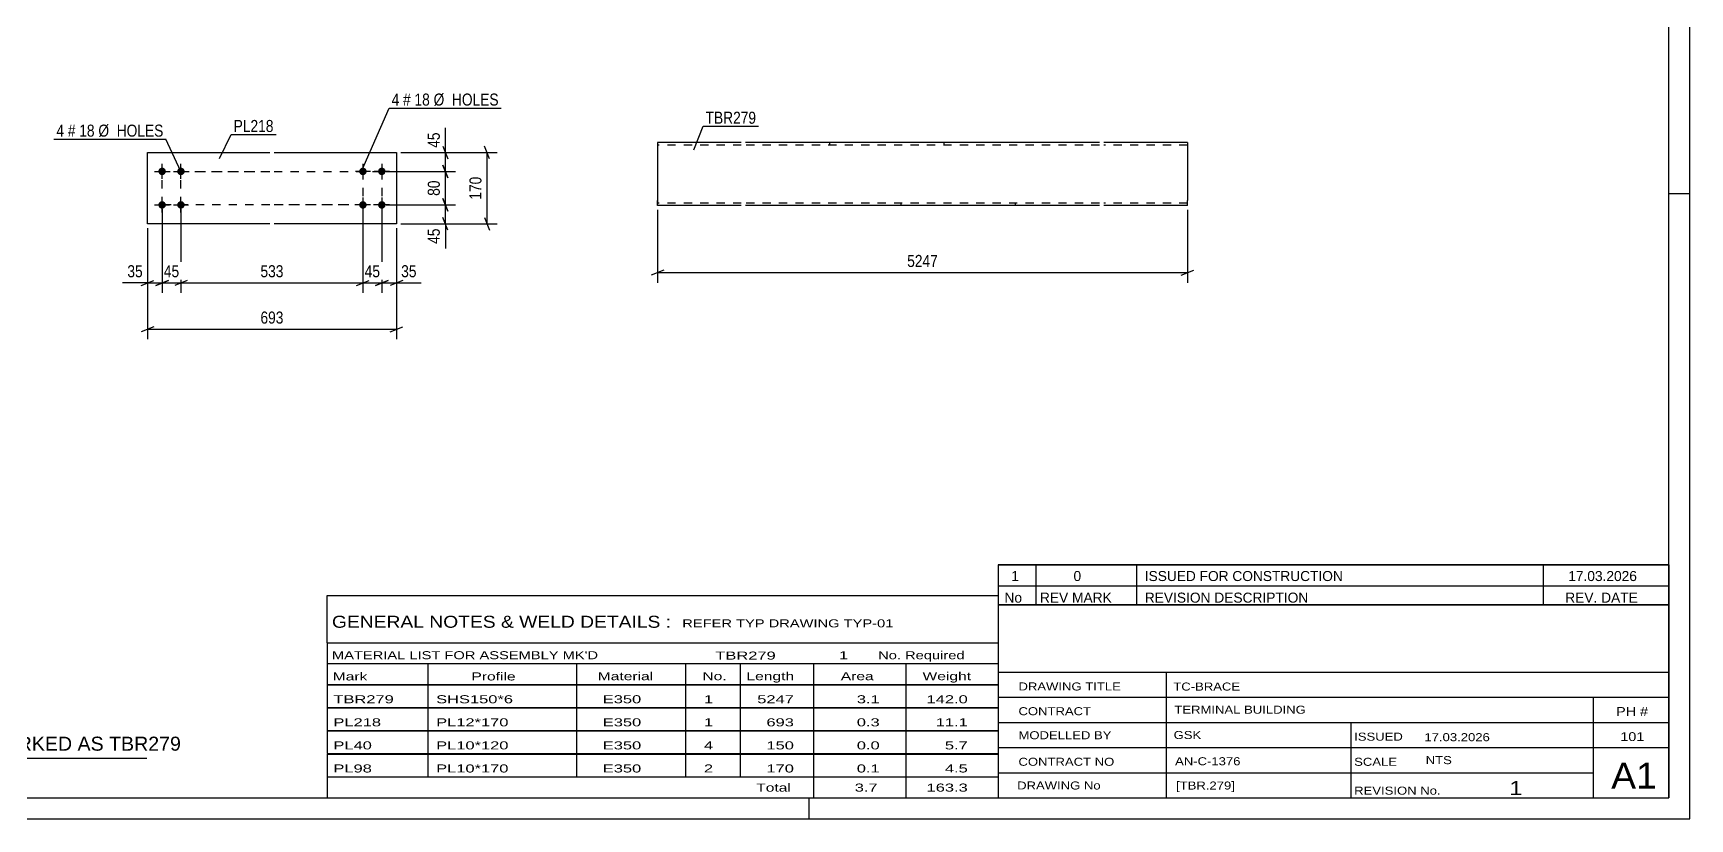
# Model space of a CAD drawing. Header units: millimetres. Extents: x 0 to 594, y 0 to 420.
# Drawn here: x 198.9 to 594, y 0 to 187.3 of the extents above; entities that cross this region are included whole.
import ezdxf

# ---------------------------------------------------------------- set-up
doc = ezdxf.new("R2010")
doc.units = ezdxf.units.MM
doc.linetypes.add('DXK_LINE_DOT2', pattern=[3.9198, 1.9599, -1.9599])
doc.styles.add('Arial', font='ARIAL.TTF', dxfattribs={"height": 0.2})
doc.styles.add('Arial Narrow', font='ARIALN.TTF', dxfattribs={"height": 0.2})

# ---------------------------------------------------------------- blocks, each defined once
blk = doc.blocks.new('Unknown-580871604-1129')
at = {"color": 5, "linetype": 'Continuous'}
for p, q in [((594, 0), (594, 420)), ((589, 5), (589, 415)), ((594, 149), (589, 149)), ((5, 5), (589, 5)), ((384, 0), (384, 5)), ((0, 0), (594, 0))]:
    blk.add_line(p, q, dxfattribs=at)
blk = doc.blocks.new('Part-580871604-3517 - 3516')
at = {"color": 2, "linetype": 'Continuous'}
for p, q in [((226.14, 158.87), (255.34, 158.87)), ((226.14, 141.87), (226.14, 158.87)), ((256.34, 158.87), (285.54, 158.87)), ((285.54, 158.87), (285.54, 141.87)), ((255.34, 141.87), (226.14, 141.87)), ((285.54, 141.87), (256.34, 141.87))]:
    blk.add_line(p, q, dxfattribs=at)
blk = doc.blocks.new('Bolt-580871604-3518 - 3516')
at = {"linetype": 'Continuous'}
for points in [[(277.54, 153.47, -1), (277.54, 155.27, -1)], [(282.04, 153.47, -1), (282.04, 155.27, -1)], [(277.54, 145.47, -1), (277.54, 147.27, -1)], [(282.04, 145.47, -1), (282.04, 147.27, -1)]]:
    blk.add_hatch(color=1, dxfattribs=at).paths.add_polyline_path(points)
at = {"color": 1, "linetype": 'Continuous'}
for p, q in [((279.34, 154.37), (275.74, 154.37)), ((277.54, 156.17), (277.54, 152.57)), ((283.84, 154.37), (280.24, 154.37)), ((282.04, 156.17), (282.04, 152.57)), ((279.34, 146.37), (275.74, 146.37)), ((277.54, 148.17), (277.54, 144.57)), ((283.84, 146.37), (280.24, 146.37)), ((282.04, 148.17), (282.04, 144.57))]:
    blk.add_line(p, q, dxfattribs=at)
blk = doc.blocks.new('Bolt-580871604-3519 - 3516')
at = {"linetype": 'Continuous'}
for points in [[(229.64, 155.27, -1), (229.64, 153.47, -1)], [(234.14, 155.27, -1), (234.14, 153.47, -1)], [(229.64, 147.27, -1), (229.64, 145.47, -1)], [(234.14, 147.27, -1), (234.14, 145.47, -1)]]:
    blk.add_hatch(color=1, dxfattribs=at).paths.add_polyline_path(points)
at = {"color": 1, "linetype": 'Continuous'}
for p, q in [((227.84, 154.37), (231.44, 154.37)), ((229.64, 152.57), (229.64, 156.17)), ((232.34, 154.37), (235.94, 154.37)), ((234.14, 152.57), (234.14, 156.17)), ((227.84, 146.37), (231.44, 146.37)), ((229.64, 144.57), (229.64, 148.17)), ((232.34, 146.37), (235.94, 146.37)), ((234.14, 144.57), (234.14, 148.17))]:
    blk.add_line(p, q, dxfattribs=at)
blk = doc.blocks.new('Part-580871604-2435 - 2427')
at = {"color": 2, "linetype": 'Continuous'}
for p, q in [((367.78, 161.23), (347.78, 161.23)), ((347.78, 161.23), (347.78, 147.43)), ((453.2, 161.23), (368.78, 161.23)), ((474.2, 161.23), (454.2, 161.23)), ((474.2, 161.23), (474.2, 161.14)), ((474.2, 161.14), (474.2, 160.03)), ((474.2, 160.03), (474.2, 147.43)), ((347.78, 146.33), (347.78, 147.43)), ((347.78, 146.23), (347.78, 146.33)), ((367.78, 146.23), (347.78, 146.23)), ((453.2, 146.23), (368.78, 146.23)), ((474.2, 146.23), (454.2, 146.23)), ((474.2, 146.23), (474.2, 147.43))]:
    blk.add_line(p, q, dxfattribs=at)
at = {"color": 7, "linetype": 'DXK_LINE_DOT2'}
for p, q in [((367.78, 160.63), (347.78, 160.63)), ((453.2, 160.63), (368.78, 160.63)), ((388.78, 161.23), (388.78, 160.63)), ((416.09, 161.23), (416.09, 160.63)), ((474.2, 160.63), (454.2, 160.63)), ((474.2, 160.88), (474.2, 160.03)), ((347.78, 147.43), (347.78, 146.59)), ((347.78, 146.83), (347.78, 146.88)), ((367.78, 146.83), (347.78, 146.83)), ((347.78, 146.23), (347.78, 146.23)), ((453.2, 146.83), (368.78, 146.83)), ((405.89, 146.23), (405.89, 146.83)), ((433.2, 146.23), (433.2, 146.83)), ((474.2, 146.83), (454.2, 146.83)), ((474.2, 146.88), (474.2, 147.2)), ((474.2, 146.83), (474.2, 146.88)), ((474.2, 146.83), (474.2, 146.88))]:
    blk.add_line(p, q, dxfattribs=at)
blk = doc.blocks.new('Rectangle-580871604-3694 - 3516')
at = {"color": 1, "linetype": 'DXK_LINE_DOT2'}
for p, q in [((229.64, 154.37), (255.34, 154.37)), ((229.64, 146.37), (229.64, 154.37)), ((256.34, 154.37), (282.04, 154.37)), ((282.04, 154.37), (282.04, 146.37)), ((255.34, 146.37), (229.64, 146.37)), ((282.04, 146.37), (256.34, 146.37))]:
    blk.add_line(p, q, dxfattribs=at)
blk = doc.blocks.new('Rectangle-580871604-3704 - 3516')
at = {"color": 1, "linetype": 'DXK_LINE_DOT2'}
for p, q in [((234.14, 154.37), (255.34, 154.37)), ((234.14, 146.37), (234.14, 154.37)), ((256.34, 154.37), (277.54, 154.37)), ((277.54, 154.37), (277.54, 146.37)), ((255.34, 146.37), (234.14, 146.37)), ((277.54, 146.37), (256.34, 146.37))]:
    blk.add_line(p, q, dxfattribs=at)
blk = doc.blocks.new('StraightDimension-580871604-3524 - 3516')
at = {"color": 7, "linetype": 'Continuous'}
for p, q in [((282.04, 145.37), (282.04, 125.38)), ((285.54, 140.87), (285.54, 125.38)), ((280.54, 127.18), (283.54, 128.38)), ((282.04, 127.78), (285.54, 127.78)), ((287.04, 128.38), (284.04, 127.18))]:
    blk.add_line(p, q, dxfattribs=at)
at = {"color": 0}
blk.add_wipeout([(290.92, 128.53), (290.92, 132.73), (286.06, 132.73), (286.06, 128.53)], dxfattribs=at)
at = {"color": 7, "linetype": 'Continuous'}
blk.add_line((285.54, 127.78), (291.45, 127.78), dxfattribs=at)
blk.add_line((285.54, 127.78), (291.45, 127.78), dxfattribs=at)
at = {"color": 3, "style": 'Arial Narrow'}
blk.add_text('35', height=2.863, dxfattribs=at).set_placement((286.66, 129.13))
blk = doc.blocks.new('StraightDimension-580871604-3525 - 3516')
at = {"color": 7, "linetype": 'Continuous'}
for p, q in [((277.54, 145.37), (277.54, 125.38)), ((282.04, 145.37), (282.04, 125.38)), ((276.04, 127.18), (279.04, 128.38)), ((277.54, 127.78), (282.04, 127.78)), ((283.54, 128.38), (280.54, 127.18))]:
    blk.add_line(p, q, dxfattribs=at)
at = {"color": 0}
blk.add_wipeout([(282.22, 128.53), (282.22, 132.73), (277.36, 132.73), (277.36, 128.53)], dxfattribs=at)
at = {"color": 3, "style": 'Arial Narrow'}
blk.add_text('45', height=2.863, dxfattribs=at).set_placement((277.96, 129.13))
blk = doc.blocks.new('StraightDimension-580871604-3526 - 3516')
at = {"color": 7, "linetype": 'Continuous'}
for p, q in [((234.14, 145.37), (234.14, 125.38)), ((277.54, 145.37), (277.54, 125.38)), ((235.64, 128.38), (232.64, 127.18)), ((234.14, 127.78), (277.54, 127.78)), ((276.04, 127.18), (279.04, 128.38))]:
    blk.add_line(p, q, dxfattribs=at)
at = {"color": 0}
blk.add_wipeout([(259.18, 128.53), (259.18, 132.73), (252.5, 132.73), (252.5, 128.53)], dxfattribs=at)
at = {"color": 3, "style": 'Arial Narrow'}
blk.add_text('533', height=2.863, dxfattribs=at).set_placement((253.1, 129.13))
blk = doc.blocks.new('StraightDimension-580871604-3527 - 3516')
at = {"color": 7, "linetype": 'Continuous'}
for p, q in [((229.64, 145.37), (229.64, 125.38)), ((234.14, 145.37), (234.14, 125.38)), ((228.14, 127.18), (231.14, 128.38)), ((229.64, 127.78), (234.14, 127.78)), ((235.64, 128.38), (232.64, 127.18))]:
    blk.add_line(p, q, dxfattribs=at)
at = {"color": 0}
blk.add_wipeout([(234.32, 128.53), (234.32, 132.73), (229.46, 132.73), (229.46, 128.53)], dxfattribs=at)
at = {"color": 3, "style": 'Arial Narrow'}
blk.add_text('45', height=2.863, dxfattribs=at).set_placement((230.06, 129.13))
blk = doc.blocks.new('StraightDimension-580871604-3673 - 3516')
at = {"color": 7, "linetype": 'Continuous'}
for p, q in [((283.04, 154.37), (299.62, 154.37)), ((296.62, 155.87), (297.82, 152.87)), ((297.22, 146.37), (297.22, 154.37)), ((283.04, 146.37), (299.62, 146.37)), ((297.82, 144.87), (296.62, 147.87))]:
    blk.add_line(p, q, dxfattribs=at)
at = {"color": 0}
blk.add_wipeout([(296.47, 152.79), (292.27, 152.79), (292.27, 147.94), (296.47, 147.94)], dxfattribs=at)
at = {"color": 3, "style": 'Arial Narrow'}
blk.add_text('80', height=2.863, rotation=90.0002, dxfattribs=at).set_placement((295.87, 148.54))
blk = doc.blocks.new('StraightDimension-580871604-3528 - 3516')
at = {"color": 7, "linetype": 'Continuous'}
for p, q in [((229.64, 145.37), (229.64, 125.38)), ((226.14, 140.87), (226.14, 125.38)), ((224.64, 127.18), (227.64, 128.38)), ((226.14, 127.78), (229.64, 127.78)), ((231.14, 128.38), (228.14, 127.18))]:
    blk.add_line(p, q, dxfattribs=at)
at = {"color": 0}
blk.add_wipeout([(225.61, 128.53), (225.61, 132.73), (220.76, 132.73), (220.76, 128.53)], dxfattribs=at)
at = {"color": 7, "linetype": 'Continuous'}
blk.add_line((226.14, 127.78), (220.23, 127.78), dxfattribs=at)
blk.add_line((226.14, 127.78), (220.23, 127.78), dxfattribs=at)
at = {"color": 3, "style": 'Arial Narrow'}
blk.add_text('35', height=2.863, dxfattribs=at).set_placement((221.36, 129.13))
blk = doc.blocks.new('StraightDimension-580871604-3544 - 3516')
at = {"color": 7, "linetype": 'Continuous'}
for p, q in [((226.14, 140.87), (226.14, 114.33)), ((285.54, 140.87), (285.54, 114.33)), ((227.64, 117.33), (224.64, 116.13)), ((226.14, 116.73), (285.54, 116.73)), ((284.04, 116.13), (287.04, 117.33))]:
    blk.add_line(p, q, dxfattribs=at)
at = {"color": 0}
blk.add_wipeout([(259.18, 117.48), (259.18, 121.68), (252.5, 121.68), (252.5, 117.48)], dxfattribs=at)
at = {"color": 3, "style": 'Arial Narrow'}
blk.add_text('693', height=2.863, dxfattribs=at).set_placement((253.1, 118.08))
blk = doc.blocks.new('StraightDimension-580871604-3564 - 3516')
at = {"color": 7, "linetype": 'Continuous'}
for p, q in [((286.54, 158.87), (309.55, 158.87)), ((307.75, 157.37), (306.55, 160.37)), ((307.15, 141.87), (307.15, 158.87)), ((306.55, 143.37), (307.75, 140.37)), ((286.54, 141.87), (309.55, 141.87))]:
    blk.add_line(p, q, dxfattribs=at)
at = {"color": 0}
blk.add_wipeout([(306.4, 153.71), (302.2, 153.71), (302.2, 147.02), (306.4, 147.02)], dxfattribs=at)
at = {"color": 3, "style": 'Arial Narrow'}
blk.add_text('170', height=2.863, rotation=90.0002, dxfattribs=at).set_placement((305.8, 147.62))
blk = doc.blocks.new('StraightDimension-580871604-3672 - 3516')
at = {"color": 7, "linetype": 'Continuous'}
for p, q in [((286.54, 158.87), (299.62, 158.87)), ((296.62, 160.37), (297.82, 157.37)), ((297.22, 154.37), (297.22, 158.87)), ((283.04, 154.37), (299.62, 154.37)), ((297.82, 152.87), (296.62, 155.87))]:
    blk.add_line(p, q, dxfattribs=at)
at = {"color": 0}
blk.add_wipeout([(296.47, 164.25), (292.27, 164.25), (292.27, 159.39), (296.47, 159.39)], dxfattribs=at)
at = {"color": 7, "linetype": 'Continuous'}
blk.add_line((297.22, 158.87), (297.22, 164.77), dxfattribs=at)
blk.add_line((297.22, 158.87), (297.22, 164.77), dxfattribs=at)
at = {"color": 3, "style": 'Arial Narrow'}
blk.add_text('45', height=2.863, rotation=90.0002, dxfattribs=at).set_placement((295.87, 159.99))
blk = doc.blocks.new('StraightDimension-580871604-3674 - 3516')
at = {"color": 7, "linetype": 'Continuous'}
for p, q in [((283.04, 146.37), (299.62, 146.37)), ((296.62, 147.87), (297.82, 144.87)), ((297.22, 141.87), (297.22, 146.37)), ((297.82, 140.37), (296.62, 143.37)), ((286.54, 141.87), (299.62, 141.87))]:
    blk.add_line(p, q, dxfattribs=at)
at = {"color": 0}
blk.add_wipeout([(296.47, 141.34), (292.27, 141.34), (292.27, 136.49), (296.47, 136.49)], dxfattribs=at)
at = {"color": 7, "linetype": 'Continuous'}
blk.add_line((297.22, 141.87), (297.22, 135.96), dxfattribs=at)
blk.add_line((297.22, 141.87), (297.22, 135.96), dxfattribs=at)
at = {"color": 3, "style": 'Arial Narrow'}
blk.add_text('45', height=2.863, rotation=90.0002, dxfattribs=at).set_placement((295.87, 137.09))
blk = doc.blocks.new('StraightDimension-580871604-2440 - 2427')
at = {"color": 7, "linetype": 'Continuous'}
for p, q in [((347.78, 145.23), (347.78, 127.83)), ((474.2, 145.23), (474.2, 127.83)), ((349.28, 130.83), (346.28, 129.63)), ((472.7, 129.63), (475.7, 130.83)), ((347.78, 130.23), (474.2, 130.23))]:
    blk.add_line(p, q, dxfattribs=at)
at = {"color": 0}
blk.add_wipeout([(415.25, 130.98), (415.25, 135.18), (406.74, 135.18), (406.74, 130.98)], dxfattribs=at)
at = {"color": 3, "style": 'Arial Narrow'}
blk.add_text('5247', height=2.863, dxfattribs=at).set_placement((407.34, 131.58))
blk = doc.blocks.new('Unknown-580871604-4414')
at = {"color": 7, "linetype": 'Continuous'}
for p, q in [((429, 51.05), (429, 5)), ((429, 51.05), (589, 51.05)), ((589, 51), (589, 5)), ((429, 35), (589, 35)), ((469.14, 35), (469.14, 5)), ((429, 29), (589, 29)), ((571, 5.05), (571, 29.05)), ((429, 23), (589, 23)), ((513.14, 23), (513.14, 5)), ((429, 17), (589, 17)), ((429, 11), (571, 11)), ((429, 5), (589, 5))]:
    blk.add_line(p, q, dxfattribs=at)
at = {"color": 7, "style": 'Arial Narrow'}
for s, height, width, p in [('DRAWING TITLE', 1.9089, 1.425378, (433.88, 30.61)), ('TC-BRACE', 1.909, 1.425378, (470.81, 30.59)), ('CONTRACT', 1.909, 1.425378, (433.88, 24.71)), ('TERMINAL BUILDING', 1.9089, 1.425378, (471.06, 25.07)), ('MODELLED BY', 1.9089, 1.425378, (433.88, 18.98)), ('GSK', 1.909, 1.425378, (470.88, 19.04)), ('ISSUED', 1.909, 1.425378, (513.94, 18.64)), ('17.03.2026', 1.909, 1.425378, (530.69, 18.52)), ('CONTRACT NO', 1.9089, 1.425378, (433.88, 12.66)), ('AN-C-1376', 1.909, 1.425378, (471.23, 12.78)), ('SCALE', 1.909, 1.425378, (513.94, 12.65)), ('A1', 6.204, 1.25, (575.24, 7.2)), ('DRAWING No', 1.909, 1.425378, (433.56, 7)), ('[TBR.279]', 1.909, 1.425378, (471.46, 6.99)), ('1', 3.34, 1.5, (550.91, 5.68)), ('REVISION No.', 1.9089, 1.425378, (513.94, 5.77))]:
    blk.add_text(s, height=height, dxfattribs=dict(at, width=width)).set_placement(p)
at = {"color": 7, "linetype": 'Continuous', "style": 'Arial Narrow'}
for s, height, width, p in [('PH #', 2.1, 1.42538, (576.4, 24.55)), ('101', 2.1, 1.42538, (577.41, 18.55)), ('NTS', 1.909, 1.425378, (531, 13.05))]:
    blk.add_text(s, height=height, dxfattribs=dict(at, width=width)).set_placement(p)
blk = doc.blocks.new('Unknown-580871604-4415')
at = {"color": 7, "linetype": 'Continuous'}
for p, q in [((429, 60.55), (589, 60.55)), ((589, 60.55), (429, 60.55)), ((429, 60.55), (429, 55.55)), ((438, 60.55), (438, 55.55)), ((462, 60.55), (462, 55.55)), ((559, 60.55), (559, 55.55)), ((589, 60.55), (589, 55.55)), ((429, 55.55), (589, 55.55)), ((429, 55.55), (429, 51.05)), ((429, 55.55), (589, 55.55)), ((438, 55.55), (438, 51.05)), ((462, 55.55), (462, 51.05)), ((559, 55.55), (559, 51.05)), ((589, 55.55), (589, 51.05)), ((589, 51.05), (429, 51.05))]:
    blk.add_line(p, q, dxfattribs=at)
at = {"color": 7, "linetype": 'Continuous', "style": 'Arial Narrow'}
for s, height, width, p in [('1', 2.39, 1.196471, (432.16, 56.7)), ('0', 2.39, 1.196471, (447, 56.7)), ('ISSUED FOR CONSTRUCTION', 2.3861, 1.196471, (464, 56.7)), ('17.03.2026', 2.386, 1.196471, (565, 56.7)), ('No', 2.386, 1.2, (430.54, 51.55)), ('REV MARK', 2.386, 1.2, (439, 51.55)), ('REVISION DESCRIPTION', 2.3861, 1.2, (464, 51.55)), ('REV. DATE', 2.386, 1.2, (564.28, 51.55))]:
    blk.add_text(s, height=height, dxfattribs=dict(at, width=width)).set_placement(p)
blk = doc.blocks.new('Unknown-580871604-4416')
at = {"color": 7, "linetype": 'Continuous'}
for p, q in [((269, 53.25), (429, 53.25)), ((269, 42), (269, 53.25)), ((429, 53.25), (429, 42)), ((269, 42), (429, 42)), ((269, 42), (269, 37)), ((429, 42), (429, 37)), ((269, 37), (429, 37)), ((269, 37), (269, 32)), ((293, 37), (293, 32)), ((328.5, 37), (328.5, 32)), ((354.5, 37), (354.5, 32)), ((367.5, 37), (367.5, 32)), ((385, 37), (385, 32)), ((407, 37), (407, 32)), ((429, 37), (429, 32)), ((269, 32), (429, 32)), ((269, 31.95), (269, 26.55)), ((269, 31.95), (429, 31.95)), ((293, 32), (293, 26.5)), ((328.5, 32), (328.5, 26.5)), ((354.5, 32), (354.5, 26.5)), ((367.5, 32), (367.5, 26.5)), ((385, 32), (385, 26.5)), ((407, 32), (407, 26.5)), ((429, 31.95), (429, 26.55)), ((269, 26.55), (429, 26.55)), ((269, 26.45), (269, 21.05)), ((269, 26.45), (429, 26.45)), ((293, 26.5), (293, 21)), ((328.5, 26.5), (328.5, 21)), ((354.5, 26.5), (354.5, 21)), ((367.5, 26.5), (367.5, 21)), ((385, 26.5), (385, 21)), ((407, 26.5), (407, 21)), ((429, 26.45), (429, 21.05)), ((269, 21.05), (429, 21.05)), ((269, 20.95), (269, 15.55)), ((269, 20.95), (429, 20.95)), ((293, 21), (293, 15.5)), ((328.5, 21), (328.5, 15.5)), ((354.5, 21), (354.5, 15.5)), ((367.5, 21), (367.5, 15.5)), ((385, 21), (385, 15.5)), ((407, 21), (407, 15.5)), ((429, 20.95), (429, 15.55)), ((269, 15.55), (429, 15.55)), ((269, 15.45), (269, 10.05)), ((269, 15.45), (429, 15.45)), ((293, 15.5), (293, 10)), ((328.5, 15.5), (328.5, 10)), ((354.5, 15.5), (354.5, 10)), ((367.5, 15.5), (367.5, 10)), ((385, 15.5), (385, 10)), ((407, 15.5), (407, 10)), ((429, 15.45), (429, 10.05)), ((269, 10.05), (429, 10.05)), ((269, 10), (429, 10)), ((269, 10), (269, 5)), ((385, 10), (385, 5)), ((407, 10), (407, 5)), ((429, 10), (429, 5)), ((269, 5), (429, 5))]:
    blk.add_line(p, q, dxfattribs=at)
at = {"color": 7, "style": 'Arial Narrow'}
for s, height, width, p in [('GENERAL NOTES & WELD DETAILS :', 2.8633, 1.4, (270.15, 45.56)), ('REFER TYP DRAWING TYP-01', 1.9089, 1.6, (353.7, 45.66)), ("MATERIAL LIST FOR ASSEMBLY MK'D", 1.9089, 1.6, (270.15, 38.06)), ('TBR279', 1.909, 1.794707, (361.59, 37.97)), ('1', 1.91, 1.794707, (391.08, 38.06)), ('No. Required', 1.9089, 1.6, (400.41, 38.06)), ('Mark', 1.909, 1.7, (270.34, 33)), ('Profile', 1.909, 1.7, (303.41, 33)), ('Material', 1.909, 1.7, (333.54, 33.06)), ('No.', 1.909, 1.7, (358.5, 33.06)), ('Length', 1.909, 1.7, (369, 33.06)), ('Area', 1.909, 1.7, (391.5, 33.06)), ('Weight', 1.909, 1.7, (411, 33.06))]:
    blk.add_text(s, height=height, dxfattribs=dict(at, width=width)).set_placement(p)
at = {"color": 7, "linetype": 'Continuous', "style": 'Arial Narrow'}
for s, height, width, p in [('TBR279', 1.909, 1.794707, (270.5, 27.56)), ('SHS150*6', 1.909, 1.794707, (295, 27.56)), ('E350', 1.909, 1.794707, (334.74, 27.56)), ('1', 1.91, 1.794707, (358.86, 27.56)), ('5247', 1.909, 1.794707, (371.58, 27.56)), ('3.1', 1.909, 1.794707, (395.32, 27.56)), ('142.0', 1.909, 1.794707, (411.96, 27.56)), ('PL218', 1.909, 1.794707, (270.5, 22.06)), ('PL12*170', 1.909, 1.794707, (295, 22.06)), ('E350', 1.909, 1.794707, (334.74, 22.06)), ('1', 1.91, 1.794707, (358.86, 22.06)), ('693', 1.909, 1.794707, (373.77, 22.06)), ('0.3', 1.909, 1.794707, (395.32, 22.06)), ('11.1', 1.909, 1.794707, (414.14, 22.06)), ('PL40', 1.909, 1.794707, (270.5, 16.56)), ('PL10*120', 1.909, 1.794707, (295, 16.56)), ('E350', 1.909, 1.794707, (334.74, 16.56)), ('4', 1.91, 1.794707, (358.86, 16.56)), ('150', 1.909, 1.794707, (373.77, 16.56)), ('0.0', 1.909, 1.794707, (395.32, 16.56)), ('5.7', 1.909, 1.794707, (416.33, 16.56)), ('PL98', 1.909, 1.794707, (270.5, 11.06)), ('PL10*170', 1.909, 1.794707, (295, 11.06)), ('E350', 1.909, 1.794707, (334.74, 11.06)), ('2', 1.91, 1.794707, (358.86, 11.06)), ('170', 1.909, 1.794707, (373.77, 11.06)), ('0.1', 1.909, 1.794707, (395.32, 11.06)), ('4.5', 1.909, 1.794707, (416.33, 11.06)), ('Total', 1.909, 1.7, (371.33, 6.5)), ('3.7', 1.909, 1.794707, (394.83, 6.5)), ('163.3', 1.909, 1.794707, (411.96, 6.5))]:
    blk.add_text(s, height=height, dxfattribs=dict(at, width=width)).set_placement(p)
blk = doc.blocks.new('Unknown-580871604-4417')
at = {"color": 7, "linetype": 'Continuous'}
blk.add_line((156, 14.5), (226, 14.5), dxfattribs=at)
at = {"color": 7, "style": 'Arial'}
blk.add_text('ONE-TCH-BRACE MARKED AS TBR279', height=3.3428, dxfattribs=at).set_placement((147.99, 16.25))
blk = doc.blocks.new('Mark-580871604-3567 - 3516')
at = {"color": 0}
blk.add_wipeout([(256.21, 163.76), (256.21, 166.76), (246.71, 166.76), (246.71, 163.76)], dxfattribs=at)
blk.add_wipeout([(256.21, 163.76), (256.21, 166.76), (246.71, 166.76), (246.71, 163.76)], dxfattribs=at)
at = {"color": 30, "linetype": 'Continuous'}
for p, q in [((243.32, 157.42), (246.11, 163.16)), ((246.11, 163.16), (256.81, 163.16))]:
    blk.add_line(p, q, dxfattribs=at)
at = {"color": 3, "style": 'Arial Narrow'}
blk.add_text('PL218', height=2.863, dxfattribs=at).set_placement((246.71, 163.76))
blk = doc.blocks.new('Mark-580871604-3570 - 3516')
at = {"color": 0}
blk.add_wipeout([(286.2, 170.06), (286.2, 173.06), (284.38, 173.06), (284.38, 170.06)], dxfattribs=at)
blk.add_wipeout([(286.2, 170.06), (286.2, 173.06), (284.38, 173.06), (284.38, 170.06)], dxfattribs=at)
at = {"color": 7, "linetype": 'Continuous'}
blk.add_line((277.27, 154.55), (283.78, 169.46), dxfattribs=at)
at = {"color": 0}
blk.add_wipeout([(288.93, 170.06), (288.93, 173.06), (287.1, 173.06), (287.1, 170.06)], dxfattribs=at)
blk.add_wipeout([(288.93, 170.06), (288.93, 173.06), (287.1, 173.06), (287.1, 170.06)], dxfattribs=at)
at = {"color": 3, "style": 'Arial Narrow'}
blk.add_text('4', height=2.86, dxfattribs=at).set_placement((284.38, 170.06))
at = {"color": 0}
blk.add_wipeout([(293.49, 170.06), (293.49, 173.06), (289.83, 173.06), (289.83, 170.06)], dxfattribs=at)
blk.add_wipeout([(293.49, 170.06), (293.49, 173.06), (289.83, 173.06), (289.83, 170.06)], dxfattribs=at)
at = {"color": 3, "style": 'Arial Narrow'}
blk.add_text('#', height=2.86, dxfattribs=at).set_placement((287.1, 170.06))
at = {"color": 0}
blk.add_wipeout([(309.92, 170.06), (309.92, 173.06), (294.39, 173.06), (294.39, 170.06)], dxfattribs=at)
blk.add_wipeout([(309.92, 170.06), (309.92, 173.06), (294.39, 173.06), (294.39, 170.06)], dxfattribs=at)
at = {"color": 7, "linetype": 'Continuous'}
blk.add_line((283.78, 169.46), (310.52, 169.46), dxfattribs=at)
at = {"color": 3, "style": 'Arial Narrow'}
for s, p in [('18', (289.83, 170.06)), ('Ø  HOLES', (294.39, 170.06))]:
    blk.add_text(s, height=2.863, dxfattribs=at).set_placement(p)
blk = doc.blocks.new('Mark-580871604-3571 - 3516')
at = {"color": 0}
blk.add_wipeout([(206.26, 162.65), (206.26, 165.65), (204.43, 165.65), (204.43, 162.65)], dxfattribs=at)
blk.add_wipeout([(206.26, 162.65), (206.26, 165.65), (204.43, 165.65), (204.43, 162.65)], dxfattribs=at)
blk.add_wipeout([(208.98, 162.65), (208.98, 165.65), (207.16, 165.65), (207.16, 162.65)], dxfattribs=at)
blk.add_wipeout([(208.98, 162.65), (208.98, 165.65), (207.16, 165.65), (207.16, 162.65)], dxfattribs=at)
at = {"color": 3, "style": 'Arial Narrow'}
blk.add_text('4', height=2.86, dxfattribs=at).set_placement((204.43, 162.65))
at = {"color": 0}
blk.add_wipeout([(213.54, 162.65), (213.54, 165.65), (209.88, 165.65), (209.88, 162.65)], dxfattribs=at)
blk.add_wipeout([(213.54, 162.65), (213.54, 165.65), (209.88, 165.65), (209.88, 162.65)], dxfattribs=at)
at = {"color": 3, "style": 'Arial Narrow'}
blk.add_text('#', height=2.86, dxfattribs=at).set_placement((207.16, 162.65))
at = {"color": 0}
blk.add_wipeout([(229.97, 162.65), (229.97, 165.65), (214.44, 165.65), (214.44, 162.65)], dxfattribs=at)
blk.add_wipeout([(229.97, 162.65), (229.97, 165.65), (214.44, 165.65), (214.44, 162.65)], dxfattribs=at)
at = {"color": 7, "linetype": 'Continuous'}
for p in [(203.83, 162.05), (234.14, 154.37)]:
    blk.add_line(p, (230.57, 162.05), dxfattribs=at)
at = {"color": 3, "style": 'Arial Narrow'}
for s, p in [('18', (209.88, 162.65)), ('Ø  HOLES', (214.44, 162.65))]:
    blk.add_text(s, height=2.863, dxfattribs=at).set_placement(p)
blk = doc.blocks.new('Mark-580871604-2431 - 2427')
at = {"color": 0}
blk.add_wipeout([(371.31, 165.73), (371.31, 168.73), (359.26, 168.73), (359.26, 165.73)], dxfattribs=at)
blk.add_wipeout([(371.31, 165.73), (371.31, 168.73), (359.26, 168.73), (359.26, 165.73)], dxfattribs=at)
at = {"color": 30, "linetype": 'Continuous'}
for p, q in [((356.43, 159.48), (358.66, 165.13)), ((358.66, 165.13), (371.91, 165.13))]:
    blk.add_line(p, q, dxfattribs=at)
at = {"color": 3, "style": 'Arial Narrow'}
blk.add_text('TBR279', height=2.863, dxfattribs=at).set_placement((359.26, 165.73))

msp = doc.modelspace()

# ---------------------------------------------------------------- block references
for name in ['Unknown-580871604-1129', 'Part-580871604-3517 - 3516', 'Part-580871604-2435 - 2427', 'Bolt-580871604-3519 - 3516', 'Rectangle-580871604-3694 - 3516', 'Rectangle-580871604-3704 - 3516', 'Bolt-580871604-3518 - 3516', 'Unknown-580871604-4415', 'Unknown-580871604-4416', 'Unknown-580871604-4414', 'Unknown-580871604-4417']:
    msp.add_blockref(name, (0, 0))

# ---------------------------------------------------------------- next in the draw order: block references
for name in ['Mark-580871604-3567 - 3516', 'Mark-580871604-2431 - 2427', 'Mark-580871604-3571 - 3516', 'StraightDimension-580871604-3524 - 3516', 'StraightDimension-580871604-2440 - 2427']:
    msp.add_blockref(name, (0, 0))

# ---------------------------------------------------------------- next in the draw order: block references
msp.add_blockref('StraightDimension-580871604-3525 - 3516', (0, 0))

# ---------------------------------------------------------------- next in the draw order: block references
for name in ['StraightDimension-580871604-3673 - 3516', 'StraightDimension-580871604-3526 - 3516']:
    msp.add_blockref(name, (0, 0))

# ---------------------------------------------------------------- next in the draw order: block references
msp.add_blockref('StraightDimension-580871604-3527 - 3516', (0, 0))

# ---------------------------------------------------------------- next in the draw order: block references
msp.add_blockref('StraightDimension-580871604-3528 - 3516', (0, 0))

# ---------------------------------------------------------------- next in the draw order: block references
msp.add_blockref('StraightDimension-580871604-3544 - 3516', (0, 0))

# ---------------------------------------------------------------- next in the draw order: block references
msp.add_blockref('StraightDimension-580871604-3564 - 3516', (0, 0))

# ---------------------------------------------------------------- next in the draw order: block references
for name in ['StraightDimension-580871604-3672 - 3516', 'StraightDimension-580871604-3674 - 3516']:
    msp.add_blockref(name, (0, 0))

# ---------------------------------------------------------------- next in the draw order: block references
msp.add_blockref('Mark-580871604-3570 - 3516', (0, 0))

doc.saveas('drawing.dxf')
